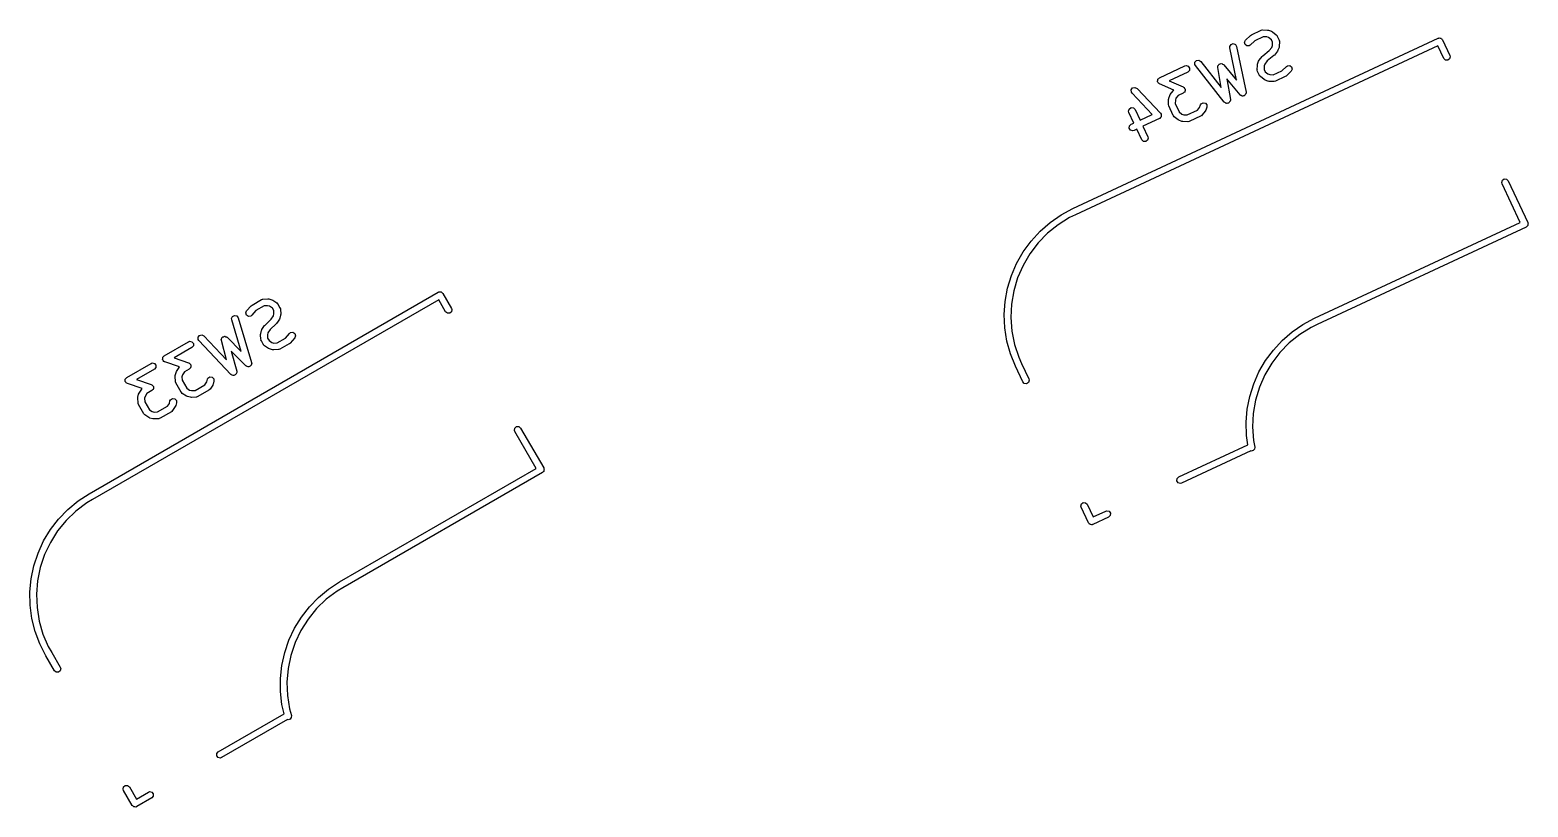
# Model space of a CAD drawing. Extents: x 46 to 264, y -122 to -26.
# Drawn here: x 181.21 to 214.25, y -122.34 to -105.21 of the extents above; entities that cross this region are included whole.
import ezdxf

# ---------------------------------------------------------------- set-up
doc = ezdxf.new("R2010")
doc.units = 0
doc.layers.add('BLACK', color=7, linetype='CONTINUOUS')

msp = doc.modelspace()

# ---------------------------------------------------------------- linework, layer by layer
at = {"layer": 'BLACK', "linetype": 'CONTINUOUS'}
for p, q in [((204.204, -109.147), (212.262, -105.39)), ((208.016, -105.433), (208.125, -105.329)), ((208.125, -105.329), (208.144, -105.317)), ((208.144, -105.317), (208.145, -105.316)), ((208.145, -105.316), (208.361, -105.215)), ((208.408, -105.358), (208.22, -105.446)), ((208.361, -105.215), (208.386, -105.208)), ((208.386, -105.208), (208.391, -105.209)), ((208.391, -105.209), (208.395, -105.208)), ((208.395, -105.208), (208.501, -105.211)), ((208.485, -105.36), (208.408, -105.358)), ((208.525, -105.375), (208.485, -105.36)), ((208.501, -105.211), (208.523, -105.215)), ((208.523, -105.215), (208.525, -105.215)), ((208.525, -105.215), (208.588, -105.238)), ((208.585, -105.423), (208.525, -105.375)), ((208.588, -105.238), (208.607, -105.25)), ((208.607, -105.25), (208.609, -105.25)), ((208.609, -105.25), (208.692, -105.316)), ((208.692, -105.316), (208.71, -105.336)), ((208.71, -105.336), (208.711, -105.34)), ((208.711, -105.34), (208.714, -105.343)), ((208.714, -105.343), (208.754, -105.43)), ((212.262, -105.39), (212.271, -105.388)), ((212.271, -105.388), (212.274, -105.386)), ((212.274, -105.386), (212.277, -105.386)), ((212.277, -105.386), (212.287, -105.384)), ((212.287, -105.384), (212.306, -105.389)), ((212.306, -105.389), (212.325, -105.39)), ((212.325, -105.39), (212.33, -105.395)), ((212.257, -105.558), (204.268, -109.283)), ((207.671, -105.574), (207.696, -105.529)), ((207.672, -105.6), (207.671, -105.574)), ((207.819, -106.316), (207.672, -105.6)), ((207.696, -105.529), (207.743, -105.51)), ((207.743, -105.51), (207.792, -105.526)), ((207.792, -105.526), (207.819, -105.57)), ((207.819, -105.57), (208.026, -106.577)), ((207.993, -105.479), (208.016, -105.433)), ((208.005, -105.528), (207.993, -105.479)), ((208.046, -105.559), (208.005, -105.528)), ((208.097, -105.556), (208.046, -105.559)), ((208.119, -105.542), (208.097, -105.556)), ((208.22, -105.446), (208.119, -105.542)), ((208.394, -105.78), (208.54, -105.661)), ((208.54, -105.661), (208.594, -105.594)), ((208.611, -105.477), (208.585, -105.423)), ((208.594, -105.594), (208.609, -105.554)), ((208.609, -105.554), (208.611, -105.477)), ((208.719, -105.678), (208.653, -105.761)), ((208.731, -105.657), (208.719, -105.676)), ((208.719, -105.676), (208.719, -105.678)), ((208.754, -105.593), (208.731, -105.657)), ((208.754, -105.43), (208.761, -105.455)), ((208.758, -105.57), (208.754, -105.592)), ((208.754, -105.592), (208.754, -105.593)), ((208.761, -105.463), (208.758, -105.57)), ((208.761, -105.455), (208.76, -105.459)), ((208.76, -105.459), (208.761, -105.463)), ((212.386, -105.835), (212.257, -105.558)), ((212.33, -105.395), (212.336, -105.397)), ((212.336, -105.397), (212.347, -105.413)), ((212.347, -105.413), (212.361, -105.427)), ((212.361, -105.427), (212.522, -105.772)), ((206.117, -106.261), (206.678, -106)), ((206.678, -106), (206.703, -105.993)), ((206.703, -105.993), (206.753, -106.006)), ((206.753, -106.006), (206.782, -106.048)), ((206.782, -106.048), (206.778, -106.099)), ((206.897, -105.971), (206.899, -105.919)), ((206.91, -105.994), (206.897, -105.971)), ((206.899, -105.919), (206.933, -105.881)), ((207.548, -106.799), (206.91, -105.994)), ((206.933, -105.881), (206.984, -105.874)), ((206.984, -105.874), (207.027, -105.9)), ((207.027, -105.9), (207.481, -106.473)), ((207.404, -106.012), (207.407, -106.006)), ((207.404, -106.038), (207.404, -106.012)), ((207.481, -106.473), (207.404, -106.038)), ((207.407, -105.999), (207.42, -105.984)), ((207.407, -106.006), (207.407, -105.999)), ((207.42, -105.984), (207.429, -105.967)), ((207.429, -105.967), (207.436, -105.965)), ((207.436, -105.965), (207.44, -105.96)), ((207.44, -105.96), (207.459, -105.957)), ((207.459, -105.957), (207.478, -105.95)), ((207.478, -105.95), (207.484, -105.952)), ((207.484, -105.952), (207.491, -105.951)), ((207.491, -105.951), (207.508, -105.961)), ((207.508, -105.961), (207.526, -105.967)), ((207.526, -105.967), (207.529, -105.973)), ((207.529, -105.973), (207.535, -105.977)), ((207.535, -105.977), (207.819, -106.316)), ((208.274, -106.089), (208.277, -105.983)), ((208.277, -105.983), (208.282, -105.961)), ((208.282, -105.959), (208.305, -105.896)), ((208.282, -105.961), (208.282, -105.959)), ((208.305, -105.896), (208.316, -105.877)), ((208.316, -105.877), (208.317, -105.875)), ((208.317, -105.875), (208.383, -105.792)), ((208.383, -105.792), (208.392, -105.783)), ((208.392, -105.783), (208.394, -105.78)), ((208.427, -105.999), (208.425, -106.076)), ((208.442, -105.959), (208.427, -105.999)), ((208.495, -105.891), (208.442, -105.959)), ((208.641, -105.773), (208.495, -105.891)), ((208.643, -105.77), (208.641, -105.773)), ((208.653, -105.761), (208.643, -105.77)), ((208.816, -106.106), (208.916, -106.011)), ((208.916, -106.011), (208.938, -105.997)), ((208.938, -105.997), (208.989, -105.994)), ((208.989, -105.994), (209.03, -106.024)), ((209.03, -106.024), (209.042, -106.074)), ((212.423, -105.872), (212.386, -105.835)), ((212.474, -105.876), (212.423, -105.872)), ((212.516, -105.847), (212.474, -105.876)), ((212.529, -105.797), (212.516, -105.847)), ((212.522, -105.772), (212.529, -105.797)), ((206.074, -106.337), (206.079, -106.318)), ((206.077, -106.343), (206.074, -106.337)), ((206.076, -106.349), (206.077, -106.343)), ((206.088, -106.365), (206.076, -106.349)), ((206.079, -106.318), (206.081, -106.298)), ((206.081, -106.298), (206.085, -106.293)), ((206.085, -106.293), (206.086, -106.288)), ((206.086, -106.288), (206.103, -106.276)), ((206.097, -106.384), (206.088, -106.365)), ((206.104, -106.388), (206.097, -106.384)), ((206.103, -106.276), (206.117, -106.261)), ((206.741, -106.136), (206.33, -106.328)), ((206.33, -106.328), (206.642, -106.465)), ((206.778, -106.099), (206.741, -106.136)), ((207.895, -106.64), (207.601, -106.289)), ((207.601, -106.289), (207.681, -106.74)), ((208.276, -106.093), (208.274, -106.089)), ((208.275, -106.098), (208.276, -106.093)), ((208.281, -106.123), (208.275, -106.098)), ((208.322, -106.209), (208.281, -106.123)), ((208.325, -106.212), (208.322, -106.209)), ((208.326, -106.217), (208.325, -106.212)), ((208.343, -106.236), (208.326, -106.217)), ((208.426, -106.303), (208.343, -106.236)), ((208.425, -106.076), (208.45, -106.13)), ((208.428, -106.303), (208.426, -106.303)), ((208.447, -106.314), (208.428, -106.303)), ((208.511, -106.337), (208.447, -106.314)), ((208.45, -106.13), (208.51, -106.177)), ((208.51, -106.177), (208.55, -106.192)), ((208.512, -106.337), (208.511, -106.337)), ((208.534, -106.342), (208.512, -106.337)), ((208.641, -106.345), (208.534, -106.342)), ((208.55, -106.192), (208.627, -106.194)), ((208.627, -106.194), (208.816, -106.106)), ((208.645, -106.343), (208.641, -106.345)), ((208.649, -106.344), (208.645, -106.343)), ((208.674, -106.338), (208.649, -106.344)), ((208.89, -106.237), (208.674, -106.338)), ((208.891, -106.236), (208.89, -106.237)), ((208.91, -106.224), (208.891, -106.236)), ((209.019, -106.12), (208.91, -106.224)), ((209.042, -106.074), (209.019, -106.12)), ((205.495, -106.526), (205.526, -106.485)), ((205.499, -106.578), (205.495, -106.526)), ((205.513, -106.599), (205.499, -106.578)), ((205.959, -107.071), (205.513, -106.599)), ((205.526, -106.485), (205.576, -106.473)), ((205.576, -106.473), (205.622, -106.496)), ((205.622, -106.496), (206.139, -107.043)), ((206.106, -106.391), (206.104, -106.388)), ((206.109, -106.392), (206.106, -106.391)), ((206.118, -106.398), (206.109, -106.392)), ((206.435, -106.538), (206.118, -106.398)), ((206.322, -106.715), (206.345, -106.652)), ((206.322, -106.717), (206.322, -106.715)), ((206.345, -106.652), (206.357, -106.633)), ((206.357, -106.631), (206.423, -106.548)), ((206.357, -106.633), (206.357, -106.631)), ((206.423, -106.548), (206.435, -106.538)), ((206.482, -106.715), (206.468, -106.755)), ((206.53, -106.655), (206.482, -106.715)), ((206.643, -106.602), (206.53, -106.655)), ((206.642, -106.465), (206.651, -106.471)), ((206.658, -106.587), (206.643, -106.602)), ((206.651, -106.471), (206.655, -106.472)), ((206.655, -106.472), (206.656, -106.475)), ((206.656, -106.475), (206.664, -106.48)), ((206.674, -106.576), (206.658, -106.587)), ((206.664, -106.48), (206.672, -106.498)), ((206.672, -106.498), (206.684, -106.514)), ((206.675, -106.57), (206.674, -106.576)), ((206.68, -106.565), (206.675, -106.57)), ((206.681, -106.545), (206.68, -106.565)), ((206.686, -106.526), (206.681, -106.545)), ((206.684, -106.514), (206.684, -106.52)), ((206.684, -106.52), (206.686, -106.526)), ((207.901, -106.644), (207.895, -106.64)), ((207.906, -106.651), (207.901, -106.644)), ((207.923, -106.656), (207.906, -106.651)), ((207.939, -106.666), (207.923, -106.656)), ((207.947, -106.664), (207.939, -106.666)), ((207.954, -106.667), (207.947, -106.664)), ((207.971, -106.66), (207.954, -106.667)), ((207.99, -106.657), (207.971, -106.66)), ((207.995, -106.651), (207.99, -106.657)), ((208.002, -106.648), (207.995, -106.651)), ((208.011, -106.632), (208.002, -106.648)), ((208.023, -106.617), (208.011, -106.632)), ((208.026, -106.603), (208.023, -106.61)), ((208.023, -106.61), (208.023, -106.617)), ((208.026, -106.577), (208.026, -106.603)), ((205.438, -107), (205.451, -106.951)), ((205.445, -107.025), (205.438, -107)), ((205.554, -107.26), (205.445, -107.025)), ((205.451, -106.951), (205.493, -106.921)), ((205.493, -106.921), (205.544, -106.926)), ((205.544, -106.926), (205.581, -106.962)), ((205.581, -106.962), (205.69, -107.196)), ((206.139, -107.043), (206.154, -107.065)), ((206.315, -106.845), (206.318, -106.739)), ((206.316, -106.85), (206.315, -106.845)), ((206.315, -106.854), (206.316, -106.85)), ((206.322, -106.879), (206.315, -106.854)), ((206.318, -106.739), (206.322, -106.717)), ((206.423, -107.095), (206.322, -106.879)), ((206.468, -106.755), (206.465, -106.832)), ((206.465, -106.832), (206.551, -107.015)), ((206.551, -107.015), (206.611, -107.063)), ((206.728, -107.08), (206.955, -106.974)), ((206.955, -106.974), (207.003, -106.914)), ((207.003, -106.914), (207.021, -106.862)), ((207.021, -106.862), (207.034, -106.84)), ((207.034, -106.84), (207.079, -106.814)), ((207.128, -106.998), (207.061, -107.081)), ((207.079, -106.814), (207.129, -106.823)), ((207.139, -106.977), (207.128, -106.996)), ((207.128, -106.996), (207.128, -106.998)), ((207.129, -106.823), (207.162, -106.862)), ((207.162, -106.913), (207.139, -106.977)), ((207.162, -106.862), (207.162, -106.913)), ((207.555, -106.803), (207.548, -106.799)), ((207.559, -106.81), (207.555, -106.803)), ((207.576, -106.817), (207.559, -106.81)), ((207.592, -106.826), (207.576, -106.817)), ((207.6, -106.825), (207.592, -106.826)), ((207.607, -106.828), (207.6, -106.825)), ((207.624, -106.821), (207.607, -106.828)), ((207.643, -106.819), (207.624, -106.821)), ((207.648, -106.813), (207.643, -106.819)), ((207.655, -106.81), (207.648, -106.813)), ((207.664, -106.794), (207.655, -106.81)), ((207.677, -106.78), (207.664, -106.794)), ((207.681, -106.766), (207.677, -106.772)), ((207.677, -106.772), (207.677, -106.78)), ((207.681, -106.74), (207.681, -106.766)), ((205.452, -107.376), (205.456, -107.325)), ((205.481, -107.418), (205.452, -107.376)), ((205.456, -107.325), (205.492, -107.288)), ((205.492, -107.288), (205.554, -107.26)), ((205.69, -107.196), (205.959, -107.071)), ((206.117, -107.163), (205.753, -107.332)), ((205.753, -107.332), (205.862, -107.566)), ((206.121, -107.159), (206.117, -107.163)), ((206.126, -107.157), (206.121, -107.159)), ((206.139, -107.141), (206.126, -107.157)), ((206.153, -107.126), (206.139, -107.141)), ((206.157, -107.116), (206.153, -107.121)), ((206.153, -107.121), (206.153, -107.126)), ((206.154, -107.065), (206.154, -107.071)), ((206.154, -107.071), (206.157, -107.075)), ((206.157, -107.075), (206.156, -107.096)), ((206.156, -107.096), (206.157, -107.116)), ((206.426, -107.098), (206.423, -107.095)), ((206.427, -107.102), (206.426, -107.098)), ((206.444, -107.122), (206.427, -107.102)), ((206.527, -107.188), (206.444, -107.122)), ((206.529, -107.189), (206.527, -107.188)), ((206.548, -107.2), (206.529, -107.189)), ((206.612, -107.223), (206.548, -107.2)), ((206.611, -107.063), (206.652, -107.078)), ((206.613, -107.223), (206.612, -107.223)), ((206.635, -107.227), (206.613, -107.223)), ((206.742, -107.23), (206.635, -107.227)), ((206.652, -107.078), (206.728, -107.08)), ((206.746, -107.229), (206.742, -107.23)), ((206.75, -107.23), (206.746, -107.229)), ((206.775, -107.223), (206.75, -107.23)), ((207.034, -107.102), (206.775, -107.223)), ((207.038, -107.099), (207.034, -107.102)), ((207.042, -107.098), (207.038, -107.099)), ((207.061, -107.081), (207.042, -107.098)), ((205.53, -107.431), (205.481, -107.418)), ((205.556, -107.424), (205.53, -107.431)), ((205.617, -107.396), (205.556, -107.424)), ((205.726, -107.63), (205.617, -107.396)), ((205.763, -107.666), (205.726, -107.63)), ((205.814, -107.67), (205.763, -107.666)), ((205.856, -107.641), (205.814, -107.67)), ((205.869, -107.591), (205.856, -107.641)), ((205.862, -107.566), (205.869, -107.591)), ((213.668, -108.573), (213.681, -108.523)), ((213.674, -108.598), (213.668, -108.573)), ((214.072, -109.451), (213.674, -108.598)), ((213.681, -108.523), (213.723, -108.494)), ((213.723, -108.494), (213.774, -108.498)), ((213.774, -108.498), (213.81, -108.534)), ((213.81, -108.534), (214.24, -109.455)), ((203.705, -109.453), (203.946, -109.286)), ((204.133, -109.346), (203.88, -109.504)), ((203.946, -109.286), (204.204, -109.147)), ((204.268, -109.283), (204.133, -109.346)), ((204.204, -109.147), (204.204, -109.147)), ((204.268, -109.283), (204.268, -109.283)), ((203.286, -109.862), (203.484, -109.645)), ((203.484, -109.645), (203.705, -109.453)), ((203.88, -109.504), (203.647, -109.691)), ((209.536, -111.566), (214.072, -109.451)), ((214.203, -109.555), (209.599, -111.702)), ((214.217, -109.541), (214.203, -109.555)), ((214.233, -109.53), (214.217, -109.541)), ((214.235, -109.523), (214.233, -109.53)), ((214.24, -109.519), (214.235, -109.523)), ((214.24, -109.455), (214.242, -109.465)), ((214.241, -109.499), (214.24, -109.519)), ((214.246, -109.48), (214.241, -109.499)), ((214.242, -109.465), (214.244, -109.467)), ((214.244, -109.467), (214.244, -109.471)), ((214.244, -109.471), (214.246, -109.48)), ((203.113, -110.099), (203.286, -109.862)), ((203.439, -109.905), (203.259, -110.142)), ((203.647, -109.691), (203.439, -109.905)), ((202.968, -110.354), (203.113, -110.099)), ((203.259, -110.142), (203.108, -110.399)), ((202.768, -110.904), (202.852, -110.623)), ((202.852, -110.623), (202.968, -110.354)), ((202.989, -110.673), (202.904, -110.959)), ((203.108, -110.399), (202.989, -110.673)), ((182.513, -115.434), (190.212, -110.989)), ((190.212, -110.989), (190.221, -110.985)), ((190.221, -110.985), (190.224, -110.983)), ((190.224, -110.983), (190.227, -110.983)), ((190.227, -110.983), (190.236, -110.98)), ((190.236, -110.98), (190.256, -110.983)), ((190.256, -110.983), (190.275, -110.983)), ((190.275, -110.983), (190.28, -110.987)), ((190.28, -110.987), (190.287, -110.989)), ((190.287, -110.989), (190.299, -111.004)), ((190.299, -111.004), (190.314, -111.016)), ((202.715, -111.192), (202.768, -110.904)), ((202.904, -110.959), (202.854, -111.253)), ((190.222, -111.156), (182.588, -115.563)), ((185.986, -111.401), (186.086, -111.288)), ((186.086, -111.288), (186.104, -111.274)), ((186.104, -111.274), (186.105, -111.273)), ((186.105, -111.273), (186.311, -111.154)), ((186.371, -111.293), (186.19, -111.397)), ((186.311, -111.154), (186.335, -111.145)), ((186.335, -111.145), (186.34, -111.146)), ((186.34, -111.146), (186.344, -111.144)), ((186.344, -111.144), (186.45, -111.138)), ((186.447, -111.288), (186.371, -111.293)), ((186.489, -111.299), (186.447, -111.288)), ((186.45, -111.138), (186.473, -111.14)), ((186.473, -111.14), (186.474, -111.14)), ((186.474, -111.14), (186.539, -111.157)), ((186.553, -111.341), (186.489, -111.299)), ((186.539, -111.157), (186.56, -111.167)), ((186.582, -111.393), (186.553, -111.341)), ((186.56, -111.167), (186.561, -111.167)), ((186.561, -111.167), (186.65, -111.226)), ((186.65, -111.226), (186.669, -111.244)), ((186.669, -111.244), (186.67, -111.248)), ((186.67, -111.248), (186.674, -111.251)), ((186.674, -111.251), (186.721, -111.333)), ((186.721, -111.333), (186.73, -111.358)), ((190.375, -111.421), (190.222, -111.156)), ((190.314, -111.016), (190.505, -111.346)), ((202.695, -111.485), (202.715, -111.192)), ((202.854, -111.253), (202.84, -111.551)), ((185.655, -111.571), (185.675, -111.524)), ((185.658, -111.597), (185.655, -111.571)), ((185.867, -112.298), (185.658, -111.597)), ((185.675, -111.524), (185.721, -111.501)), ((185.721, -111.501), (185.771, -111.513)), ((185.771, -111.513), (185.802, -111.554)), ((185.802, -111.554), (186.096, -112.54)), ((185.967, -111.448), (185.986, -111.401)), ((185.984, -111.497), (185.967, -111.448)), ((186.027, -111.524), (185.984, -111.497)), ((186.078, -111.516), (186.027, -111.524)), ((186.098, -111.5), (186.078, -111.516)), ((186.19, -111.397), (186.098, -111.5)), ((186.393, -111.714), (186.529, -111.583)), ((186.529, -111.583), (186.576, -111.511)), ((186.576, -111.511), (186.587, -111.47)), ((186.587, -111.47), (186.582, -111.393)), ((186.708, -111.584), (186.649, -111.672)), ((186.718, -111.562), (186.708, -111.582)), ((186.708, -111.582), (186.708, -111.584)), ((186.735, -111.497), (186.718, -111.562)), ((186.73, -111.358), (186.729, -111.362)), ((186.729, -111.362), (186.731, -111.366)), ((186.731, -111.366), (186.738, -111.473)), ((186.738, -111.473), (186.735, -111.495)), ((186.735, -111.495), (186.735, -111.497)), ((190.414, -111.454), (190.375, -111.421)), ((190.466, -111.454), (190.414, -111.454)), ((190.505, -111.421), (190.466, -111.454)), ((190.505, -111.346), (190.514, -111.37)), ((190.514, -111.37), (190.505, -111.421)), ((202.708, -111.778), (202.695, -111.485)), ((202.84, -111.551), (202.862, -111.848)), ((209.281, -111.702), (209.536, -111.566)), ((209.536, -111.566), (209.536, -111.566)), ((209.536, -111.566), (209.536, -111.566)), ((184.916, -111.983), (184.946, -111.942)), ((184.919, -112.034), (184.916, -111.983)), ((184.946, -111.942), (184.996, -111.93)), ((184.996, -111.93), (185.042, -111.953)), ((185.042, -111.953), (185.544, -112.484)), ((185.429, -112.018), (185.44, -112.002)), ((185.44, -112.002), (185.448, -111.985)), ((185.448, -111.985), (185.455, -111.982)), ((185.455, -111.982), (185.459, -111.976)), ((185.459, -111.976), (185.477, -111.971)), ((185.477, -111.971), (185.495, -111.963)), ((185.495, -111.963), (185.502, -111.965)), ((185.502, -111.965), (185.508, -111.963)), ((185.508, -111.963), (185.526, -111.971)), ((185.526, -111.971), (185.545, -111.976)), ((185.545, -111.976), (185.548, -111.982)), ((185.548, -111.982), (185.555, -111.985)), ((185.555, -111.985), (185.867, -112.298)), ((186.294, -111.926), (186.297, -111.904)), ((186.301, -112.032), (186.294, -111.926)), ((186.297, -111.902), (186.314, -111.837)), ((186.297, -111.904), (186.297, -111.902)), ((186.314, -111.837), (186.324, -111.817)), ((186.324, -111.815), (186.383, -111.726)), ((186.324, -111.817), (186.324, -111.815)), ((186.383, -111.726), (186.392, -111.717)), ((186.392, -111.717), (186.393, -111.714)), ((186.456, -111.888), (186.445, -111.929)), ((186.445, -111.929), (186.449, -112.006)), ((186.503, -111.816), (186.456, -111.888)), ((186.639, -111.685), (186.503, -111.816)), ((186.64, -111.682), (186.639, -111.685)), ((186.649, -111.672), (186.64, -111.682)), ((186.661, -112.106), (186.842, -112.002)), ((186.842, -112.002), (186.933, -111.899)), ((186.933, -111.899), (186.954, -111.882)), ((187.046, -111.998), (186.946, -112.111)), ((186.954, -111.882), (187.005, -111.875)), ((187.005, -111.875), (187.048, -111.902)), ((187.065, -111.95), (187.046, -111.998)), ((187.048, -111.902), (187.065, -111.95)), ((202.753, -112.067), (202.708, -111.778)), ((202.862, -111.848), (202.92, -112.141)), ((208.825, -112.054), (209.043, -111.866)), ((209.212, -111.922), (208.98, -112.108)), ((209.043, -111.866), (209.281, -111.702)), ((209.465, -111.765), (209.212, -111.922)), ((209.599, -111.702), (209.465, -111.765)), ((209.599, -111.702), (209.599, -111.702)), ((209.599, -111.702), (209.599, -111.702)), ((184.167, -112.392), (184.703, -112.082)), ((184.778, -112.212), (184.385, -112.439)), ((184.703, -112.082), (184.727, -112.073)), ((184.727, -112.073), (184.778, -112.082)), ((184.778, -112.082), (184.811, -112.122)), ((184.811, -112.173), (184.778, -112.212)), ((184.811, -112.122), (184.811, -112.173)), ((184.933, -112.056), (184.919, -112.034)), ((185.639, -112.803), (184.933, -112.056)), ((185.427, -112.031), (185.43, -112.025)), ((185.429, -112.057), (185.427, -112.031)), ((185.43, -112.025), (185.429, -112.018)), ((185.544, -112.484), (185.429, -112.057)), ((185.971, -112.614), (185.647, -112.29)), ((185.647, -112.29), (185.766, -112.732)), ((186.303, -112.036), (186.301, -112.032)), ((186.302, -112.041), (186.303, -112.036)), ((186.311, -112.065), (186.302, -112.041)), ((186.358, -112.148), (186.311, -112.065)), ((186.362, -112.151), (186.358, -112.148)), ((186.363, -112.155), (186.362, -112.151)), ((186.382, -112.173), (186.363, -112.155)), ((186.471, -112.232), (186.382, -112.173)), ((186.449, -112.006), (186.479, -112.057)), ((186.472, -112.232), (186.471, -112.232)), ((186.493, -112.241), (186.472, -112.232)), ((186.479, -112.057), (186.543, -112.1)), ((186.558, -112.259), (186.493, -112.241)), ((186.543, -112.1), (186.585, -112.111)), ((186.559, -112.259), (186.558, -112.259)), ((186.582, -112.261), (186.559, -112.259)), ((186.688, -112.255), (186.582, -112.261)), ((186.585, -112.111), (186.661, -112.106)), ((186.692, -112.253), (186.688, -112.255)), ((186.697, -112.254), (186.692, -112.253)), ((186.721, -112.245), (186.697, -112.254)), ((186.927, -112.126), (186.721, -112.245)), ((186.928, -112.125), (186.927, -112.126)), ((186.946, -112.111), (186.928, -112.125)), ((202.831, -112.35), (202.753, -112.067)), ((202.92, -112.141), (203.013, -112.424)), ((208.457, -112.498), (208.629, -112.266)), ((208.773, -112.321), (208.592, -112.558)), ((208.629, -112.266), (208.825, -112.054)), ((208.98, -112.108), (208.773, -112.321)), ((183.342, -112.868), (183.878, -112.559)), ((183.878, -112.559), (183.902, -112.55)), ((183.902, -112.55), (183.953, -112.559)), ((183.953, -112.559), (183.986, -112.598)), ((183.986, -112.649), (183.953, -112.688)), ((183.986, -112.598), (183.986, -112.649)), ((184.13, -112.471), (184.134, -112.451)), ((184.134, -112.477), (184.13, -112.471)), ((184.134, -112.431), (184.137, -112.427)), ((184.134, -112.451), (184.134, -112.431)), ((184.134, -112.483), (184.134, -112.477)), ((184.147, -112.498), (184.134, -112.483)), ((184.137, -112.427), (184.138, -112.421)), ((184.138, -112.421), (184.154, -112.407)), ((184.157, -112.515), (184.147, -112.498)), ((184.154, -112.407), (184.167, -112.392)), ((184.165, -112.519), (184.157, -112.515)), ((184.167, -112.522), (184.165, -112.519)), ((184.17, -112.522), (184.167, -112.522)), ((184.18, -112.528), (184.17, -112.522)), ((184.507, -112.639), (184.18, -112.528)), ((184.385, -112.439), (184.707, -112.549)), ((184.438, -112.739), (184.497, -112.65)), ((184.497, -112.65), (184.507, -112.639)), ((184.707, -112.549), (184.717, -112.555)), ((184.717, -112.555), (184.721, -112.555)), ((184.721, -112.555), (184.723, -112.558)), ((184.723, -112.558), (184.73, -112.562)), ((184.73, -112.562), (184.741, -112.579)), ((184.749, -112.656), (184.734, -112.67)), ((184.741, -112.579), (184.754, -112.594)), ((184.75, -112.65), (184.749, -112.656)), ((184.754, -112.646), (184.75, -112.65)), ((184.754, -112.594), (184.754, -112.6)), ((184.754, -112.6), (184.757, -112.606)), ((184.757, -112.606), (184.754, -112.626)), ((184.754, -112.626), (184.754, -112.646)), ((185.978, -112.617), (185.971, -112.614)), ((185.982, -112.624), (185.978, -112.617)), ((186, -112.628), (185.982, -112.624)), ((186.017, -112.636), (186, -112.628)), ((186.025, -112.634), (186.017, -112.636)), ((186.032, -112.636), (186.025, -112.634)), ((186.049, -112.627), (186.032, -112.636)), ((186.067, -112.622), (186.049, -112.627)), ((186.071, -112.616), (186.067, -112.622)), ((186.078, -112.613), (186.071, -112.616)), ((186.085, -112.596), (186.078, -112.613)), ((186.096, -112.58), (186.085, -112.596)), ((186.099, -112.565), (186.095, -112.573)), ((186.095, -112.573), (186.096, -112.58)), ((186.096, -112.54), (186.099, -112.565)), ((202.94, -112.623), (202.831, -112.35)), ((203.101, -112.968), (202.94, -112.623)), ((202.94, -112.623), (202.94, -112.623)), ((203.013, -112.424), (203.076, -112.559)), ((203.076, -112.559), (203.076, -112.559)), ((203.076, -112.559), (203.076, -112.559)), ((203.076, -112.559), (203.237, -112.904)), ((208.312, -112.748), (208.457, -112.498)), ((208.592, -112.558), (208.441, -112.814)), ((183.306, -112.948), (183.309, -112.928)), ((183.309, -112.953), (183.306, -112.948)), ((183.309, -112.907), (183.313, -112.903)), ((183.309, -112.928), (183.309, -112.907)), ((183.309, -112.959), (183.309, -112.953)), ((183.322, -112.974), (183.309, -112.959)), ((183.313, -112.903), (183.314, -112.897)), ((183.314, -112.897), (183.329, -112.884)), ((183.332, -112.992), (183.322, -112.974)), ((183.329, -112.884), (183.342, -112.868)), ((183.34, -112.996), (183.332, -112.992)), ((183.953, -112.688), (183.56, -112.915)), ((183.56, -112.915), (183.883, -113.025)), ((184.408, -112.85), (184.411, -112.828)), ((184.415, -112.956), (184.408, -112.85)), ((184.411, -112.826), (184.428, -112.761)), ((184.411, -112.828), (184.411, -112.826)), ((184.417, -112.96), (184.415, -112.956)), ((184.416, -112.965), (184.417, -112.96)), ((184.425, -112.989), (184.416, -112.965)), ((184.544, -113.195), (184.425, -112.989)), ((184.428, -112.761), (184.438, -112.741)), ((184.438, -112.741), (184.438, -112.739)), ((184.57, -112.812), (184.559, -112.853)), ((184.559, -112.853), (184.564, -112.93)), ((184.564, -112.93), (184.665, -113.105)), ((184.612, -112.748), (184.57, -112.812)), ((184.721, -112.685), (184.612, -112.748)), ((184.734, -112.67), (184.721, -112.685)), ((185.064, -113.029), (185.106, -112.965)), ((185.106, -112.965), (185.12, -112.911)), ((185.12, -112.911), (185.131, -112.888)), ((185.131, -112.888), (185.173, -112.858)), ((185.173, -112.858), (185.224, -112.863)), ((185.224, -112.863), (185.26, -112.899)), ((185.265, -112.95), (185.248, -113.015)), ((185.26, -112.899), (185.265, -112.95)), ((185.646, -112.807), (185.639, -112.803)), ((185.651, -112.813), (185.646, -112.807)), ((185.669, -112.818), (185.651, -112.813)), ((185.685, -112.826), (185.669, -112.818)), ((185.693, -112.824), (185.685, -112.826)), ((185.7, -112.826), (185.693, -112.824)), ((185.717, -112.818), (185.7, -112.826)), ((185.735, -112.814), (185.717, -112.818)), ((185.74, -112.808), (185.735, -112.814)), ((185.747, -112.804), (185.74, -112.808)), ((185.755, -112.788), (185.747, -112.804)), ((185.766, -112.773), (185.755, -112.788)), ((185.768, -112.758), (185.765, -112.765)), ((185.765, -112.765), (185.766, -112.773)), ((185.766, -112.732), (185.768, -112.758)), ((203.137, -113.004), (203.101, -112.968)), ((203.23, -112.979), (203.188, -113.009)), ((203.243, -112.93), (203.23, -112.979)), ((203.237, -112.904), (203.243, -112.93)), ((208.195, -113.012), (208.312, -112.748)), ((208.441, -112.814), (208.322, -113.087)), ((183.342, -112.998), (183.34, -112.996)), ((183.345, -112.999), (183.342, -112.998)), ((183.355, -113.004), (183.345, -112.999)), ((183.682, -113.116), (183.355, -113.004)), ((183.584, -113.326), (183.586, -113.304)), ((183.586, -113.302), (183.604, -113.237)), ((183.586, -113.304), (183.586, -113.302)), ((183.604, -113.237), (183.613, -113.217)), ((183.613, -113.215), (183.672, -113.126)), ((183.613, -113.217), (183.613, -113.215)), ((183.672, -113.126), (183.682, -113.116)), ((183.745, -113.288), (183.734, -113.329)), ((183.787, -113.224), (183.745, -113.288)), ((183.896, -113.161), (183.787, -113.224)), ((183.883, -113.025), (183.892, -113.031)), ((183.892, -113.031), (183.896, -113.031)), ((183.896, -113.031), (183.898, -113.034)), ((183.909, -113.146), (183.896, -113.161)), ((183.898, -113.034), (183.905, -113.038)), ((183.905, -113.038), (183.916, -113.055)), ((183.924, -113.132), (183.909, -113.146)), ((183.916, -113.055), (183.929, -113.071)), ((183.925, -113.127), (183.924, -113.132)), ((183.929, -113.122), (183.925, -113.127)), ((183.929, -113.071), (183.929, -113.077)), ((183.929, -113.077), (183.932, -113.082)), ((183.932, -113.082), (183.929, -113.102)), ((183.929, -113.102), (183.929, -113.122)), ((184.547, -113.198), (184.544, -113.195)), ((184.549, -113.203), (184.547, -113.198)), ((184.567, -113.221), (184.549, -113.203)), ((184.656, -113.279), (184.567, -113.221)), ((184.658, -113.28), (184.656, -113.279)), ((184.678, -113.289), (184.658, -113.28)), ((184.665, -113.105), (184.729, -113.147)), ((184.743, -113.306), (184.678, -113.289)), ((184.729, -113.147), (184.77, -113.158)), ((184.745, -113.306), (184.743, -113.306)), ((184.767, -113.309), (184.745, -113.306)), ((184.873, -113.303), (184.767, -113.309)), ((184.77, -113.158), (184.847, -113.154)), ((184.847, -113.154), (185.064, -113.029)), ((184.878, -113.301), (184.873, -113.303)), ((184.882, -113.302), (184.878, -113.301)), ((184.906, -113.293), (184.882, -113.302)), ((185.154, -113.15), (184.906, -113.293)), ((185.157, -113.146), (185.154, -113.15)), ((185.161, -113.145), (185.157, -113.146)), ((185.179, -113.126), (185.161, -113.145)), ((185.238, -113.037), (185.179, -113.126)), ((185.248, -113.015), (185.238, -113.036)), ((185.238, -113.036), (185.238, -113.037)), ((203.188, -113.009), (203.137, -113.004)), ((208.052, -113.571), (208.108, -113.287)), ((208.108, -113.287), (208.195, -113.012)), ((208.322, -113.087), (208.237, -113.372)), ((183.59, -113.432), (183.584, -113.326)), ((183.592, -113.437), (183.59, -113.432)), ((183.591, -113.441), (183.592, -113.437)), ((183.6, -113.465), (183.591, -113.441)), ((183.719, -113.672), (183.6, -113.465)), ((183.734, -113.329), (183.739, -113.406)), ((183.739, -113.406), (183.84, -113.581)), ((183.84, -113.581), (183.904, -113.624)), ((183.904, -113.624), (183.946, -113.635)), ((183.946, -113.635), (184.022, -113.63)), ((184.022, -113.63), (184.239, -113.505)), ((184.329, -113.626), (184.082, -113.769)), ((184.239, -113.505), (184.281, -113.441)), ((184.281, -113.441), (184.295, -113.388)), ((184.295, -113.388), (184.306, -113.364)), ((184.306, -113.364), (184.348, -113.335)), ((184.332, -113.623), (184.329, -113.626)), ((184.336, -113.621), (184.332, -113.623)), ((184.354, -113.602), (184.336, -113.621)), ((184.348, -113.335), (184.399, -113.339)), ((184.413, -113.513), (184.354, -113.602)), ((184.399, -113.339), (184.436, -113.375)), ((184.423, -113.492), (184.413, -113.512)), ((184.413, -113.512), (184.413, -113.513)), ((184.44, -113.427), (184.423, -113.492)), ((184.436, -113.375), (184.44, -113.427)), ((208.027, -113.858), (208.052, -113.571)), ((208.237, -113.372), (208.187, -113.665)), ((183.722, -113.675), (183.719, -113.672)), ((183.724, -113.679), (183.722, -113.675)), ((183.743, -113.697), (183.724, -113.679)), ((183.832, -113.755), (183.743, -113.697)), ((183.833, -113.756), (183.832, -113.755)), ((183.853, -113.765), (183.833, -113.756)), ((183.918, -113.783), (183.853, -113.765)), ((183.92, -113.783), (183.918, -113.783)), ((183.942, -113.785), (183.92, -113.783)), ((184.049, -113.779), (183.942, -113.785)), ((184.053, -113.777), (184.049, -113.779)), ((184.057, -113.778), (184.053, -113.777)), ((184.082, -113.769), (184.057, -113.778)), ((191.899, -113.986), (191.938, -113.953)), ((191.938, -113.953), (191.99, -113.953)), ((191.99, -113.953), (192.029, -113.986)), ((208.035, -114.147), (208.027, -113.858)), ((208.187, -113.665), (208.172, -113.962)), ((208.172, -113.962), (208.193, -114.259)), ((191.89, -114.036), (191.899, -113.986)), ((191.899, -114.061), (191.89, -114.036)), ((192.369, -114.876), (191.899, -114.061)), ((192.029, -113.986), (192.537, -114.866)), ((208.063, -114.355), (208.035, -114.147)), ((208.193, -114.259), (208.221, -114.405)), ((206.543, -115.063), (208.063, -114.355)), ((208.129, -114.489), (206.606, -115.199)), ((208.138, -114.493), (208.129, -114.489)), ((208.184, -114.484), (208.138, -114.493)), ((208.215, -114.451), (208.184, -114.484)), ((208.221, -114.405), (208.215, -114.451)), ((188.035, -117.378), (192.369, -114.876)), ((192.509, -114.968), (188.11, -117.508)), ((192.522, -114.953), (192.509, -114.968)), ((192.537, -114.941), (192.522, -114.953)), ((192.537, -114.866), (192.54, -114.875)), ((192.538, -114.934), (192.537, -114.941)), ((192.542, -114.929), (192.538, -114.934)), ((192.54, -114.875), (192.542, -114.877)), ((192.542, -114.877), (192.542, -114.881)), ((192.542, -114.881), (192.546, -114.89)), ((192.546, -114.89), (192.542, -114.909)), ((192.542, -114.909), (192.542, -114.929)), ((206.502, -115.151), (206.507, -115.1)), ((206.531, -115.193), (206.502, -115.151)), ((206.507, -115.1), (206.543, -115.063)), ((206.581, -115.206), (206.531, -115.193)), ((206.606, -115.199), (206.581, -115.206)), ((182.042, -115.781), (182.268, -115.594)), ((182.268, -115.594), (182.513, -115.434)), ((182.588, -115.564), (182.459, -115.638)), ((182.513, -115.434), (182.513, -115.434)), ((182.513, -115.434), (182.513, -115.434)), ((182.513, -115.434), (182.513, -115.434)), ((182.588, -115.563), (182.588, -115.564)), ((204.395, -115.656), (204.437, -115.626)), ((204.437, -115.626), (204.488, -115.631)), ((204.488, -115.631), (204.525, -115.667)), ((181.838, -115.992), (182.042, -115.781)), ((182.22, -115.817), (182.005, -116.024)), ((182.459, -115.638), (182.22, -115.817)), ((204.382, -115.705), (204.395, -115.656)), ((204.389, -115.73), (204.382, -115.705)), ((204.55, -116.076), (204.389, -115.73)), ((204.525, -115.667), (204.654, -115.944)), ((204.995, -115.951), (204.649, -116.112)), ((204.654, -115.944), (204.931, -115.815)), ((204.931, -115.815), (204.957, -115.808)), ((204.957, -115.808), (205.006, -115.821)), ((205.031, -115.915), (204.995, -115.951)), ((205.006, -115.821), (205.036, -115.863)), ((205.036, -115.863), (205.031, -115.915)), ((181.508, -116.476), (181.66, -116.225)), ((181.817, -116.255), (181.657, -116.507)), ((181.66, -116.225), (181.838, -115.992)), ((182.005, -116.024), (181.817, -116.255)), ((204.564, -116.089), (204.55, -116.076)), ((204.575, -116.105), (204.564, -116.089)), ((204.581, -116.107), (204.575, -116.105)), ((204.586, -116.112), (204.581, -116.107)), ((204.605, -116.114), (204.586, -116.112)), ((204.624, -116.119), (204.605, -116.114)), ((204.634, -116.116), (204.624, -116.119)), ((204.637, -116.116), (204.634, -116.116)), ((204.64, -116.114), (204.637, -116.116)), ((204.649, -116.112), (204.64, -116.114)), ((181.386, -116.743), (181.508, -116.476)), ((181.657, -116.507), (181.529, -116.776)), ((181.295, -117.021), (181.386, -116.743)), ((181.529, -116.776), (181.435, -117.059)), ((181.235, -117.308), (181.295, -117.021)), ((181.435, -117.059), (181.375, -117.351)), ((181.207, -117.6), (181.235, -117.308)), ((181.213, -117.894), (181.207, -117.6)), ((181.375, -117.351), (181.351, -117.649)), ((187.57, -117.72), (187.793, -117.536)), ((187.981, -117.582), (187.743, -117.761)), ((187.793, -117.536), (188.035, -117.378)), ((188.11, -117.508), (187.981, -117.582)), ((188.035, -117.378), (188.035, -117.378)), ((188.11, -117.508), (188.11, -117.508)), ((181.251, -118.184), (181.213, -117.894)), ((181.351, -117.649), (181.363, -117.946)), ((181.363, -117.946), (181.411, -118.241)), ((187.192, -118.155), (187.369, -117.927)), ((187.369, -117.927), (187.57, -117.72)), ((187.743, -117.761), (187.529, -117.967)), ((181.322, -118.469), (181.251, -118.184)), ((181.411, -118.241), (181.494, -118.527)), ((187.041, -118.401), (187.192, -118.155)), ((187.34, -118.197), (187.181, -118.448)), ((187.529, -117.967), (187.34, -118.197)), ((181.424, -118.744), (181.322, -118.469)), ((181.494, -118.527), (181.611, -118.802)), ((186.918, -118.662), (187.041, -118.401)), ((187.181, -118.448), (187.053, -118.717)), ((181.556, -119.006), (181.424, -118.744)), ((181.611, -118.802), (181.686, -118.931)), ((181.686, -118.931), (181.686, -118.931)), ((181.686, -118.931), (181.876, -119.261)), ((186.762, -119.218), (186.825, -118.936)), ((186.825, -118.936), (186.918, -118.662)), ((187.053, -118.717), (186.958, -118.999)), ((181.746, -119.336), (181.556, -119.006)), ((181.556, -119.006), (181.556, -119.006)), ((181.876, -119.261), (181.885, -119.285)), ((186.731, -119.505), (186.762, -119.218)), ((186.958, -118.999), (186.898, -119.29)), ((181.786, -119.369), (181.746, -119.336)), ((181.837, -119.369), (181.786, -119.369)), ((181.876, -119.336), (181.837, -119.369)), ((181.885, -119.285), (181.876, -119.336)), ((186.732, -119.793), (186.731, -119.505)), ((186.898, -119.29), (186.874, -119.587)), ((186.874, -119.587), (186.885, -119.884)), ((186.764, -120.08), (186.732, -119.793)), ((186.885, -119.884), (186.932, -120.178)), ((186.811, -120.285), (186.764, -120.08)), ((186.932, -120.178), (186.973, -120.321)), ((185.358, -121.123), (186.811, -120.285)), ((186.889, -120.413), (185.433, -121.253)), ((186.898, -120.416), (186.889, -120.413)), ((186.942, -120.404), (186.898, -120.416)), ((186.971, -120.367), (186.942, -120.404)), ((186.973, -120.321), (186.971, -120.367)), ((186.973, -120.321), (186.973, -120.321)), ((185.325, -121.163), (185.358, -121.123)), ((185.325, -121.214), (185.325, -121.163)), ((185.358, -121.253), (185.325, -121.214)), ((185.409, -121.262), (185.358, -121.253)), ((185.433, -121.253), (185.409, -121.262)), ((183.261, -121.951), (183.27, -121.9)), ((183.27, -121.9), (183.31, -121.867)), ((183.31, -121.867), (183.361, -121.867)), ((183.361, -121.867), (183.4, -121.9)), ((183.4, -121.9), (183.553, -122.165)), ((183.27, -121.975), (183.261, -121.951)), ((183.461, -122.305), (183.27, -121.975)), ((183.553, -122.165), (183.818, -122.012)), ((183.893, -122.142), (183.563, -122.333)), ((183.818, -122.012), (183.843, -122.003)), ((183.843, -122.003), (183.893, -122.012)), ((183.893, -122.012), (183.926, -122.052)), ((183.926, -122.103), (183.893, -122.142)), ((183.926, -122.052), (183.926, -122.103)), ((183.476, -122.318), (183.461, -122.305)), ((183.488, -122.333), (183.476, -122.318)), ((183.495, -122.334), (183.488, -122.333)), ((183.5, -122.338), (183.495, -122.334)), ((183.52, -122.338), (183.5, -122.338)), ((183.539, -122.342), (183.52, -122.338)), ((183.548, -122.338), (183.539, -122.342)), ((183.551, -122.338), (183.548, -122.338)), ((183.554, -122.336), (183.551, -122.338)), ((183.563, -122.333), (183.554, -122.336))]:
    msp.add_line(p, q, dxfattribs=at)

doc.saveas('drawing.dxf')
